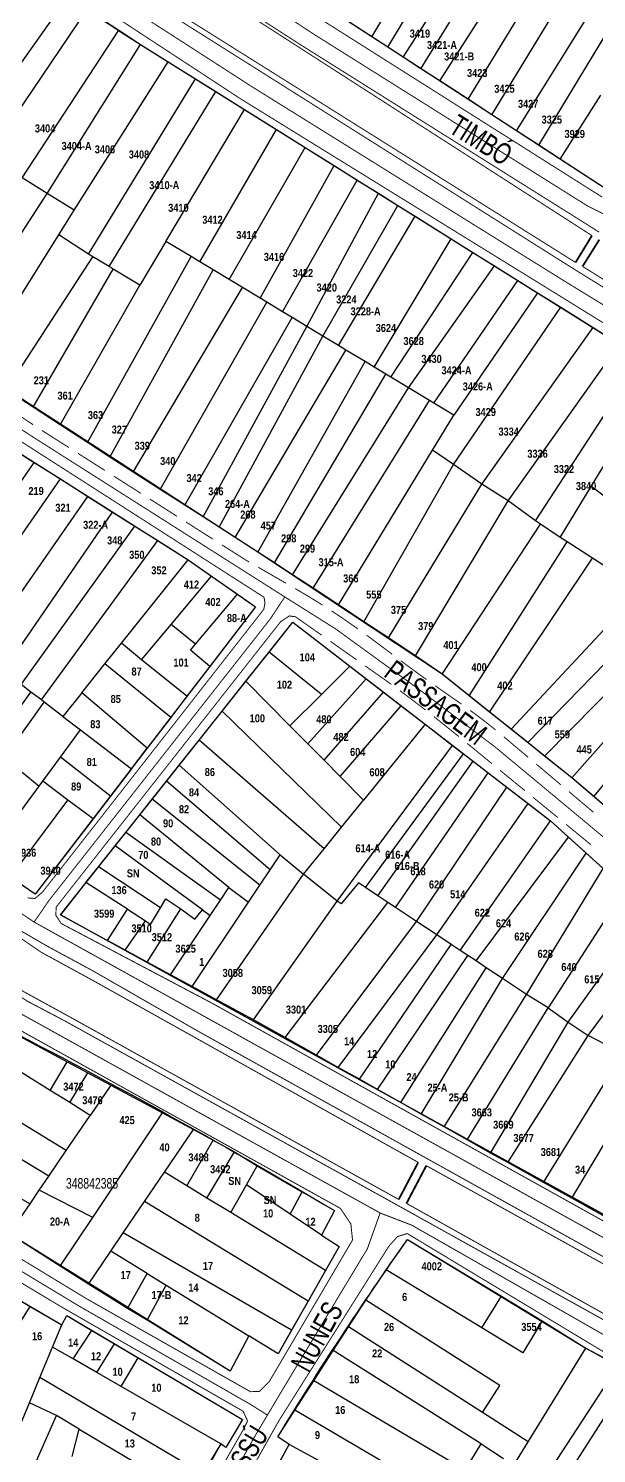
# Model space of a CAD drawing. Extents: x 203136 to 205923, y 4839890 to 4842982.
# Drawn here: x 205093.5 to 205200.1, y 4840160.3 to 4840427.4 of the extents above; entities that cross this region are included whole.
import ezdxf
from ezdxf.enums import TextEntityAlignment as Align

# ---------------------------------------------------------------- set-up
doc = ezdxf.new("R2010")
doc.units = 0
doc.header["$LTSCALE"] = 1.5
doc.header["$MEASUREMENT"] = 0
doc.linetypes.add('TRACO_11', pattern=[8, 3, -1, 3, -1])
doc.linetypes.add('TRACO_25', pattern=[8, 3, -1, 1, -1, 1, -1])
for name, color, linetype in [('CD_MALHA_LOTES', 40, 'CONTINUOUS'), ('CD_TXT_QUADRA', 7, 'CONTINUOUS'), ('HD-CANAIS', 7, 'CONTINUOUS'), ('RU-QUADRAS', 210, 'CONTINUOUS'), ('SV-EIXO-RUA-N-PAV', 6, 'CONTINUOUS'), ('SV-EIXO-RUA-PAV', 20, 'CONTINUOUS'), ('SV-PONTE-BUEIRO', 249, 'CONTINUOUS'), ('SV-RUA-NAO-PAV-S-GUIA-C-GUIA', 7, 'CONTINUOUS'), ('SV-RUA-PAVIM-S-GUIA-C-GUIA', 7, 'CONTINUOUS'), ('SV-TXT-RUA-N-PAV-S-GUIA-C-GUIA', 7, 'CONTINUOUS'), ('SV-TXT-RUA-PAV-S-GUIA-C-GUIA', 7, 'CONTINUOUS'), ('Th_NmrPort', 1, 'CONTINUOUS')]:
    doc.layers.add(name, color=color, linetype=linetype)
doc.styles.add('ARIAL', font='ARIAL.TTF')
doc.styles.get("Standard").update_dxf_attribs({"font": 'swisscbo.ttf'})

msp = doc.modelspace()

# ---------------------------------------------------------------- linework, layer by layer
at = {"layer": 'CD_MALHA_LOTES', "linetype": 'Continuous', "flags": 128}
for points in [[(205157.91, 4840425.85), (205173.58, 4840451.89)], [(205160.92, 4840423.9), (205176.57, 4840449.91)], [(205170.68, 4840417.55), (205189.25, 4840446.56)], [(205175.97, 4840414.12), (205193.81, 4840443.33)], [(205180.45, 4840411.21), (205198.13, 4840440.27)], [(205163.81, 4840422.02), (205174.53, 4840438.74)], [(205167.13, 4840419.86), (205177.59, 4840436.87)], [(205081.63, 4840406.14), (205100.89, 4840433.35)], [(205185.09, 4840408.19), (205199.98, 4840432.23)], [(205085.92, 4840403.44), (205104.5, 4840430.98)], [(205104.5, 4840430.98), (205110.46, 4840427.06)], [(205157.91, 4840425.85), (205152.07, 4840429.65)], [(205189.25, 4840405.49), (205203.79, 4840429.56)], [(205092.35, 4840399.4), (205110.46, 4840427.06)], [(205110.46, 4840427.06), (205114.53, 4840424.4)], [(205160.92, 4840423.9), (205157.91, 4840425.85)], [(205097.05, 4840396.44), (205114.53, 4840424.4)], [(205114.53, 4840424.4), (205119.74, 4840421.15)], [(205163.81, 4840422.02), (205160.92, 4840423.9)], [(205102.08, 4840393.33), (205119.74, 4840421.15)], [(205119.74, 4840421.15), (205124.85, 4840417.95)], [(205167.13, 4840419.86), (205163.81, 4840422.02)], [(205104.76, 4840385.11), (205124.85, 4840417.95)], [(205124.85, 4840417.95), (205128.67, 4840415.56)], [(205170.68, 4840417.55), (205167.13, 4840419.86)], [(205108.67, 4840382.75), (205128.67, 4840415.56)], [(205128.67, 4840415.56), (205134.04, 4840412.2)], [(205175.97, 4840414.12), (205170.68, 4840417.55)], [(205180.45, 4840411.21), (205175.97, 4840414.12)], [(205193.28, 4840402.87), (205200.85, 4840414.9)], [(205119.31, 4840387.48), (205134.04, 4840412.2)], [(205134.04, 4840412.2), (205140.06, 4840408.44)], [(205185.09, 4840408.19), (205180.45, 4840411.21)], [(205125.63, 4840383.67), (205140.06, 4840408.44)], [(205140.06, 4840408.44), (205145.42, 4840405.09)], [(205189.25, 4840405.49), (205185.09, 4840408.19)], [(205131.16, 4840380.33), (205145.42, 4840405.09)], [(205145.42, 4840405.09), (205150.86, 4840401.69)], [(205193.28, 4840402.87), (205189.25, 4840405.49)], [(205201.88, 4840397.28), (205193.28, 4840402.87)], [(205097.05, 4840396.44), (205092.35, 4840399.4)], [(205136.97, 4840376.82), (205150.86, 4840401.69)], [(205150.86, 4840401.69), (205155.19, 4840398.98)], [(205077.94, 4840367.06), (205097.05, 4840396.44)], [(205102.08, 4840393.33), (205097.05, 4840396.44)], [(205141.16, 4840374.29), (205155.19, 4840398.98)], [(205145.72, 4840371.54), (205159.15, 4840396.51)], [(205155.19, 4840398.98), (205159.15, 4840396.51)], [(205159.15, 4840396.51), (205162.79, 4840394.23)], [(205148.76, 4840369.71), (205162.79, 4840394.23)], [(205162.79, 4840394.23), (205166.06, 4840392.19)], [(205099.2, 4840388.73), (205102.08, 4840393.33)], [(205151.66, 4840367.96), (205166.06, 4840392.19)], [(205166.06, 4840392.19), (205172.8, 4840387.97)], [(205083.42, 4840363.5), (205099.2, 4840388.73)], [(205104.76, 4840385.11), (205099.2, 4840388.73)], [(205119.31, 4840387.48), (205114.41, 4840379.26)], [(205124.03, 4840384.63), (205119.31, 4840387.48)], [(205158.36, 4840363.92), (205172.8, 4840387.97)], [(205172.8, 4840387.97), (205176.88, 4840385.42)], [(205089.38, 4840359.63), (205105.62, 4840384.59)], [(205104.58, 4840349.76), (205124.03, 4840384.63)], [(205105.62, 4840384.59), (205104.76, 4840385.11)], [(205108.67, 4840382.75), (205105.62, 4840384.59)], [(205125.63, 4840383.67), (205124.03, 4840384.63)], [(205128.14, 4840382.15), (205125.63, 4840383.67)], [(205161.48, 4840362.03), (205176.88, 4840385.42)], [(205176.88, 4840385.42), (205180.91, 4840382.91)], [(205094.38, 4840356.38), (205109.43, 4840382.28)], [(205109.43, 4840382.28), (205108.67, 4840382.75)], [(205108.78, 4840347.02), (205128.14, 4840382.15)], [(205114.41, 4840379.26), (205109.43, 4840382.28)], [(205131.16, 4840380.33), (205128.14, 4840382.15)], [(205133.66, 4840378.82), (205131.16, 4840380.33)], [(205164.81, 4840360.03), (205180.91, 4840382.91)], [(205180.91, 4840382.91), (205185.29, 4840380.17)], [(205099.47, 4840353.08), (205114.41, 4840379.26)], [(205113.17, 4840344.2), (205133.66, 4840378.82)], [(205136.97, 4840376.82), (205133.66, 4840378.82)], [(205169.54, 4840357.17), (205185.29, 4840380.17)], [(205188.98, 4840377.86), (205173.3, 4840354.9)], [(205185.29, 4840380.17), (205188.98, 4840377.86)], [(205188.98, 4840377.86), (205193.35, 4840375.12)], [(205118.2, 4840340.99), (205138.22, 4840376.07)], [(205138.22, 4840376.07), (205136.97, 4840376.82)], [(205141.16, 4840374.29), (205138.22, 4840376.07)], [(205173.24, 4840345.63), (205193.35, 4840375.12)], [(205193.35, 4840375.12), (205199.45, 4840371.31)], [(205122.85, 4840338.02), (205142.98, 4840373.2)], [(205142.98, 4840373.2), (205141.16, 4840374.29)], [(205145.72, 4840371.54), (205142.98, 4840373.2)], [(205126.26, 4840335.84), (205145.72, 4840371.54)], [(205129.28, 4840333.91), (205148.76, 4840369.71)], [(205148.76, 4840369.71), (205145.72, 4840371.54)], [(205151.66, 4840367.96), (205148.76, 4840369.71)], [(205178.57, 4840341.99), (205199.45, 4840371.31)], [(205199.45, 4840371.31), (205204.36, 4840368.24)], [(205132.27, 4840331.99), (205153.05, 4840367.12)], [(205153.05, 4840367.12), (205151.66, 4840367.96)], [(205156.65, 4840364.95), (205153.05, 4840367.12)], [(205183.51, 4840338.84), (205204.36, 4840368.24)], [(205136.56, 4840329.25), (205156.65, 4840364.95)], [(205158.36, 4840363.92), (205156.65, 4840364.95)], [(205188.64, 4840335.12), (205208.51, 4840365.6)], [(205139.66, 4840327.22), (205160.58, 4840362.58)], [(205160.58, 4840362.58), (205158.36, 4840363.92)], [(205161.48, 4840362.03), (205160.58, 4840362.58)], [(205164.81, 4840360.03), (205161.48, 4840362.03)], [(205199.08, 4840341.51), (205212.3, 4840363.19)], [(205094.38, 4840356.38), (205089.38, 4840359.63)], [(205143.05, 4840324.99), (205164.81, 4840360.03)], [(205168.77, 4840357.63), (205164.81, 4840360.03)], [(205099.47, 4840353.08), (205094.38, 4840356.38)], [(205146.91, 4840322.45), (205168.77, 4840357.63)], [(205169.54, 4840357.17), (205168.77, 4840357.63)], [(205173.3, 4840354.9), (205169.54, 4840357.17)], [(205169.3, 4840348.32), (205173.3, 4840354.9)], [(205104.58, 4840349.76), (205099.47, 4840353.08)], [(205090.3, 4840348.76), (205094.59, 4840346.05)], [(205108.78, 4840347.02), (205104.58, 4840349.76)], [(205151.66, 4840319.33), (205169.3, 4840348.32)], [(205173.24, 4840345.63), (205169.3, 4840348.32)], [(205074.95, 4840317.53), (205094.59, 4840346.05)], [(205094.59, 4840346.05), (205099.51, 4840342.94)], [(205113.17, 4840344.2), (205108.78, 4840347.02)], [(205156.42, 4840316.19), (205173.24, 4840345.63)], [(205178.57, 4840341.99), (205173.24, 4840345.63)], [(205079.46, 4840314.09), (205099.51, 4840342.94)], [(205099.51, 4840342.94), (205104.67, 4840339.67)], [(205118.2, 4840340.99), (205113.17, 4840344.2)], [(205122.85, 4840338.02), (205118.2, 4840340.99)], [(205161.03, 4840313.16), (205178.57, 4840341.99)], [(205183.51, 4840338.84), (205178.57, 4840341.99)], [(205193.28, 4840332), (205199.08, 4840341.51)], [(205202.18, 4840339.25), (205199.08, 4840341.51)], [(205084.27, 4840310.41), (205104.67, 4840339.67)], [(205104.67, 4840339.67), (205109.29, 4840336.75)], [(205126.26, 4840335.84), (205122.85, 4840338.02)], [(205166.12, 4840309.81), (205183.51, 4840338.84)], [(205188.64, 4840335.12), (205183.51, 4840338.84)], [(205088.86, 4840306.91), (205109.29, 4840336.75)], [(205109.29, 4840336.75), (205113.47, 4840334.11)], [(205129.28, 4840333.91), (205126.26, 4840335.84)], [(205189.59, 4840334.47), (205188.64, 4840335.12)], [(205092.13, 4840304.42), (205113.47, 4840334.11)], [(205113.47, 4840334.11), (205117.77, 4840331.39)], [(205132.27, 4840331.99), (205129.28, 4840333.91)], [(205171.14, 4840306.33), (205189.59, 4840334.47)], [(205193.28, 4840332), (205189.59, 4840334.47)], [(205095.93, 4840301.51), (205117.77, 4840331.39)], [(205117.77, 4840331.39), (205123.46, 4840327.79)], [(205136.56, 4840329.25), (205132.27, 4840331.99)], [(205176.17, 4840302.31), (205194.59, 4840331.16)], [(205194.59, 4840331.16), (205193.28, 4840332)], [(205199.31, 4840328.1), (205194.59, 4840331.16)], [(205110.98, 4840312.19), (205123.46, 4840327.79)], [(205123.46, 4840327.79), (205127.86, 4840324.71)], [(205139.66, 4840327.22), (205136.56, 4840329.25)], [(205143.05, 4840324.99), (205139.66, 4840327.22)], [(205180.01, 4840299.23), (205199.31, 4840328.1)], [(205208.73, 4840321.99), (205199.31, 4840328.1)], [(205120.29, 4840315.68), (205127.86, 4840324.71)], [(205127.86, 4840324.71), (205132.7, 4840321.32)], [(205146.91, 4840322.45), (205143.05, 4840324.99)], [(205151.66, 4840319.33), (205146.91, 4840322.45)], [(205124.83, 4840312), (205132.7, 4840321.32)], [(205136.09, 4840318.95), (205127.52, 4840307.77)], [(205132.7, 4840321.32), (205136.09, 4840318.95)], [(205156.42, 4840316.19), (205151.66, 4840319.33)], [(205184.04, 4840296.01), (205203.23, 4840316.58)], [(205114.73, 4840309.06), (205120.29, 4840315.68)], [(205124.83, 4840312), (205120.29, 4840315.68)], [(205138.66, 4840310.49), (205143.11, 4840316.1)], [(205143.11, 4840316.1), (205153.8, 4840307.86)], [(205161.03, 4840313.16), (205156.42, 4840316.19)], [(205107.87, 4840308.3), (205110.98, 4840312.19)], [(205114.73, 4840309.06), (205110.98, 4840312.19)], [(205123.88, 4840310.85), (205124.83, 4840312)], [(205166.12, 4840309.81), (205161.03, 4840313.16)], [(205187.16, 4840293.51), (205206.64, 4840313.47)], [(205103.51, 4840302.85), (205107.87, 4840308.3)], [(205120.21, 4840298.24), (205107.87, 4840308.3)], [(205123.25, 4840302.2), (205114.73, 4840309.06)], [(205127.52, 4840307.77), (205123.88, 4840310.85)], [(205134.31, 4840305.03), (205138.66, 4840310.49)], [(205148.47, 4840302.55), (205138.66, 4840310.49)], [(205171.14, 4840306.33), (205166.12, 4840309.81)], [(205190.31, 4840290.99), (205209.75, 4840310.64)], [(205127.52, 4840307.77), (205123.25, 4840302.2)], [(205148.47, 4840302.55), (205153.8, 4840307.86)], [(205153.8, 4840307.86), (205156.88, 4840305.48)], [(205176.17, 4840302.31), (205171.14, 4840306.33)], [(205195.44, 4840286.89), (205213.63, 4840307.41)], [(205076.01, 4840277.93), (205093.98, 4840303)], [(205093.98, 4840303), (205092.13, 4840304.42)], [(205095.93, 4840301.51), (205093.98, 4840303)], [(205129.85, 4840299.42), (205134.31, 4840305.03)], [(205142.57, 4840296.68), (205134.31, 4840305.03)], [(205145.91, 4840293.31), (205156.88, 4840305.48)], [(205148.96, 4840290.22), (205160.13, 4840302.97)], [(205156.88, 4840305.48), (205160.13, 4840302.97)], [(205160.13, 4840302.97), (205163.43, 4840300.43)], [(205199.55, 4840283.41), (205217.15, 4840304.5)], [(205078.62, 4840276.15), (205096.48, 4840301.09)], [(205096.48, 4840301.09), (205095.93, 4840301.51)], [(205099.97, 4840298.43), (205096.48, 4840301.09)], [(205103.51, 4840302.85), (205099.97, 4840298.43)], [(205115.79, 4840292.48), (205103.51, 4840302.85)], [(205123.25, 4840302.2), (205120.21, 4840298.24)], [(205142.57, 4840296.68), (205148.47, 4840302.55)], [(205152.01, 4840287.14), (205163.43, 4840300.43)], [(205163.43, 4840300.43), (205167.93, 4840296.96)], [(205180.01, 4840299.23), (205176.17, 4840302.31)], [(205099.97, 4840298.43), (205103.29, 4840295.89)], [(205120.21, 4840298.24), (205115.79, 4840292.48)], [(205125.52, 4840293.97), (205129.85, 4840299.42)], [(205152.24, 4840277.65), (205129.85, 4840299.42)], [(205184.04, 4840296.01), (205180.01, 4840299.23)], [(205099.55, 4840290.82), (205103.29, 4840295.89)], [(205103.29, 4840295.89), (205112.83, 4840288.61)], [(205145.91, 4840293.31), (205142.57, 4840296.68)], [(205167.93, 4840296.96), (205156.37, 4840282.73)], [(205167.93, 4840296.96), (205173.08, 4840292.99)], [(205187.16, 4840293.51), (205184.04, 4840296.01)], [(205112.83, 4840288.61), (205115.79, 4840292.48)], [(205121.79, 4840289.28), (205125.52, 4840293.97)], [(205148.98, 4840273.63), (205125.52, 4840293.97)], [(205148.96, 4840290.22), (205145.91, 4840293.31)], [(205151.44, 4840263.79), (205173.08, 4840292.99)], [(205173.08, 4840292.99), (205175.12, 4840291.41)], [(205190.31, 4840290.99), (205187.16, 4840293.51)], [(205096.21, 4840286.27), (205099.55, 4840290.82)], [(205108.9, 4840283.49), (205099.55, 4840290.82)], [(205152.01, 4840287.14), (205148.96, 4840290.22)], [(205156.75, 4840266.33), (205175.12, 4840291.41)], [(205159.05, 4840264.8), (205176.91, 4840290.03)], [(205175.12, 4840291.41), (205176.91, 4840290.03)], [(205176.91, 4840290.03), (205179.72, 4840287.86)], [(205195.44, 4840286.89), (205190.31, 4840290.99)], [(205092.31, 4840287.96), (205095.55, 4840285.37)], [(205112.83, 4840288.61), (205108.9, 4840283.49)], [(205119.43, 4840286.31), (205121.79, 4840289.28)], [(205140.72, 4840272.5), (205121.79, 4840289.28)], [(205156.37, 4840282.73), (205152.01, 4840287.14)], [(205162.35, 4840262.61), (205179.72, 4840287.86)], [(205179.72, 4840287.86), (205183.23, 4840285.16)], [(205199.55, 4840283.41), (205195.44, 4840286.89)], [(205085.36, 4840271.54), (205095.55, 4840285.37)], [(205095.55, 4840285.37), (205096.21, 4840286.27)], [(205100.88, 4840282.76), (205096.21, 4840286.27)], [(205116.75, 4840282.94), (205119.43, 4840286.31)], [(205138.83, 4840269.67), (205119.43, 4840286.31)], [(205166.28, 4840260.01), (205183.23, 4840285.16)], [(205183.23, 4840285.16), (205187.22, 4840282.08)], [(205090.14, 4840268.27), (205100.88, 4840282.76)], [(205105.65, 4840279.26), (205100.88, 4840282.76)], [(205108.9, 4840283.49), (205105.65, 4840279.26)], [(205114.38, 4840279.95), (205116.75, 4840282.94)], [(205136.9, 4840266.77), (205116.75, 4840282.94)], [(205152.24, 4840277.65), (205156.37, 4840282.73)], [(205170.12, 4840257.46), (205187.22, 4840282.08)], [(205187.22, 4840282.08), (205191.43, 4840278.83)], [(205202.39, 4840280.98), (205199.55, 4840283.41)], [(205105.65, 4840279.26), (205094.79, 4840265.1)], [(205111.79, 4840276.7), (205114.38, 4840279.95)], [(205131.07, 4840266.33), (205114.38, 4840279.95)], [(205174.52, 4840254.55), (205191.43, 4840278.83)], [(205191.43, 4840278.83), (205194.81, 4840275.78)], [(205109.76, 4840274.15), (205111.79, 4840276.7)], [(205129.52, 4840264), (205111.79, 4840276.7)], [(205148.98, 4840273.63), (205152.24, 4840277.65)], [(205106.66, 4840270.24), (205109.76, 4840274.15)], [(205126.15, 4840262.15), (205109.76, 4840274.15)], [(205145.13, 4840268.88), (205148.98, 4840273.63)], [(205177.49, 4840252.58), (205194.81, 4840275.78)], [(205194.81, 4840275.78), (205198.1, 4840272.81)], [(205138.83, 4840269.67), (205140.72, 4840272.5)], [(205140.72, 4840272.5), (205145.13, 4840268.88)], [(205182.45, 4840249.29), (205198.1, 4840272.81)], [(205198.1, 4840272.81), (205201.33, 4840269.89)], [(205094.79, 4840265.1), (205090.14, 4840268.27)], [(205104.3, 4840267.27), (205106.66, 4840270.24)], [(205118.31, 4840262.52), (205106.66, 4840270.24)], [(205128.81, 4840245.27), (205145.13, 4840268.88)], [(205136.9, 4840266.77), (205138.83, 4840269.67)], [(205151.44, 4840263.79), (205145.13, 4840268.88)], [(205186.92, 4840246.33), (205201.33, 4840269.89)], [(205104.3, 4840267.27), (205099.5, 4840261.24)], [(205112.07, 4840262.28), (205104.3, 4840267.27)], [(205129.52, 4840264), (205131.07, 4840266.33)], [(205131.07, 4840266.33), (205134.8, 4840263.62)], [(205134.8, 4840263.62), (205136.9, 4840266.77)], [(205155.4, 4840267.22), (205152.18, 4840263.28)], [(205156.75, 4840266.33), (205155.4, 4840267.22)], [(205159.05, 4840264.8), (205156.75, 4840266.33)], [(205205.45, 4840266.17), (205191, 4840243.77)], [(205118.31, 4840262.52), (205119.31, 4840264.23)], [(205119.31, 4840264.23), (205122.09, 4840262.33)], [(205124.23, 4840247.77), (205134.8, 4840263.62)], [(205127.58, 4840261.1), (205129.52, 4840264)], [(205135.7, 4840241.52), (205151.44, 4840263.79)], [(205141.64, 4840238.25), (205160.94, 4840263.55)], [(205152.18, 4840263.28), (205151.44, 4840263.79)], [(205160.94, 4840263.55), (205159.05, 4840264.8)], [(205162.35, 4840262.61), (205160.94, 4840263.55)], [(205099.5, 4840261.24), (205108.32, 4840256.43)], [(205108.32, 4840256.43), (205112.07, 4840262.28)], [(205112.07, 4840262.28), (205115.49, 4840260.09)], [(205115.79, 4840252.36), (205122.09, 4840262.33)], [(205116.39, 4840259.41), (205118.31, 4840262.52)], [(205120.15, 4840249.99), (205127.58, 4840261.1)], [(205122.09, 4840262.33), (205124.72, 4840260.43)], [(205124.72, 4840260.43), (205126.15, 4840262.15)], [(205126.15, 4840262.15), (205127.58, 4840261.1)], [(205166.28, 4840260.01), (205162.35, 4840262.61)], [(205194.75, 4840241.14), (205209.86, 4840262.19)], [(205111.65, 4840254.62), (205115.49, 4840260.09)], [(205115.49, 4840260.09), (205116.39, 4840259.41)], [(205147.57, 4840234.91), (205166.28, 4840260.01)], [(205151.6, 4840232.64), (205170.12, 4840257.46)], [(205170.12, 4840257.46), (205166.28, 4840260.01)], [(205172.79, 4840255.69), (205170.12, 4840257.46)], [(205198.53, 4840238.63), (205213.57, 4840258.83)], [(205111.65, 4840254.62), (205108.32, 4840256.43)], [(205155.6, 4840230.4), (205172.79, 4840255.69)], [(205174.52, 4840254.55), (205172.79, 4840255.69)], [(205115.79, 4840252.36), (205111.65, 4840254.62)], [(205120.15, 4840249.99), (205115.79, 4840252.36)], [(205158.96, 4840228.51), (205175.96, 4840253.59)], [(205175.96, 4840253.59), (205174.52, 4840254.55)], [(205177.49, 4840252.58), (205175.96, 4840253.59)], [(205179.37, 4840251.33), (205177.49, 4840252.58)], [(205124.23, 4840247.77), (205120.15, 4840249.99)], [(205163.35, 4840226.04), (205179.37, 4840251.33)], [(205182.45, 4840249.29), (205179.37, 4840251.33)], [(205128.81, 4840245.27), (205124.23, 4840247.77)], [(205167.18, 4840223.89), (205182.45, 4840249.29)], [(205186.92, 4840246.33), (205182.45, 4840249.29)], [(205135.7, 4840241.52), (205128.81, 4840245.27)], [(205171.46, 4840221.48), (205186.92, 4840246.33)], [(205191, 4840243.77), (205186.92, 4840246.33)], [(205085.25, 4840242), (205100.78, 4840233.67)], [(205141.64, 4840238.25), (205135.7, 4840241.52)], [(205175.82, 4840219.03), (205191, 4840243.77)], [(205191, 4840243.77), (205194.75, 4840241.14)], [(205180.18, 4840216.58), (205194.75, 4840241.14)], [(205194.75, 4840241.14), (205198.53, 4840238.63)], [(205097.58, 4840228.33), (205082.16, 4840237.94)], [(205147.57, 4840234.91), (205141.64, 4840238.25)], [(205183.41, 4840214.79), (205198.53, 4840238.63)], [(205201.89, 4840236.89), (205198.53, 4840238.63)], [(205097.58, 4840228.33), (205100.78, 4840233.67)], [(205100.78, 4840233.67), (205104.68, 4840231.59)], [(205151.6, 4840232.64), (205147.57, 4840234.91)], [(205190.1, 4840211.07), (205205.05, 4840235.3)], [(205100.6, 4840217.04), (205077.17, 4840231.39)], [(205101.27, 4840226.03), (205104.68, 4840231.59)], [(205104.68, 4840231.59), (205108.95, 4840229.3)], [(205155.6, 4840230.4), (205151.6, 4840232.64)], [(205195.46, 4840208.09), (205209.54, 4840231.71)], [(205101.27, 4840226.03), (205097.58, 4840228.33)], [(205108.95, 4840229.3), (205105.1, 4840223.64)], [(205108.95, 4840229.3), (205118.65, 4840224.1)], [(205158.96, 4840228.51), (205155.6, 4840230.4)], [(205163.35, 4840226.04), (205158.96, 4840228.51)], [(205097.34, 4840212.25), (205073.52, 4840226.61)], [(205105.1, 4840223.64), (205101.27, 4840226.03)], [(205167.18, 4840223.89), (205163.35, 4840226.04)], [(205100.6, 4840217.04), (205105.1, 4840223.64)], [(205105.57, 4840204.51), (205118.65, 4840224.1)], [(205118.65, 4840224.1), (205124.48, 4840220.98)], [(205171.46, 4840221.48), (205167.18, 4840223.89)], [(205119.04, 4840212.99), (205124.48, 4840220.98)], [(205124.48, 4840220.98), (205128.16, 4840219.01)], [(205175.82, 4840219.03), (205171.46, 4840221.48)], [(205123.25, 4840210.42), (205128.16, 4840219.01)], [(205128.16, 4840219.01), (205132.17, 4840216.79)], [(205180.18, 4840216.58), (205175.82, 4840219.03)], [(205097.34, 4840212.25), (205100.6, 4840217.04)], [(205126.98, 4840208.14), (205132.17, 4840216.79)], [(205132.17, 4840216.79), (205136.44, 4840214.15)], [(205183.41, 4840214.79), (205180.18, 4840216.58)], [(205190.1, 4840211.07), (205183.41, 4840214.79)], [(205095.54, 4840209.6), (205097.34, 4840212.25)], [(205115.3, 4840207.49), (205119.04, 4840212.99)], [(205123.25, 4840210.42), (205119.04, 4840212.99)], [(205134.44, 4840210.6), (205136.44, 4840214.15)], [(205136.44, 4840214.15), (205144.88, 4840209.28)], [(205089.2, 4840209.66), (205093.82, 4840207.07)], [(205093.82, 4840207.07), (205095.54, 4840209.6)], [(205105.57, 4840204.51), (205095.54, 4840209.6)], [(205126.98, 4840208.14), (205123.25, 4840210.42)], [(205131.47, 4840205.41), (205134.44, 4840210.6)], [(205142.62, 4840205.14), (205134.44, 4840210.6)], [(205195.46, 4840208.09), (205190.1, 4840211.07)], [(205089.96, 4840201.41), (205093.82, 4840207.07)], [(205111.3, 4840201.6), (205115.3, 4840207.49)], [(205145.95, 4840188.79), (205115.3, 4840207.49)], [(205131.47, 4840205.41), (205126.98, 4840208.14)], [(205142.62, 4840205.14), (205144.88, 4840209.28)], [(205144.88, 4840209.28), (205150.9, 4840205.82)], [(205201.83, 4840204.55), (205195.46, 4840208.09)], [(205099.46, 4840195.36), (205105.57, 4840204.51)], [(205149.23, 4840194.57), (205131.47, 4840205.41)], [(205148.51, 4840201.21), (205142.62, 4840205.14)], [(205150.9, 4840205.82), (205148.51, 4840201.21)], [(205099.46, 4840195.36), (205089.96, 4840201.41)], [(205108.96, 4840198.16), (205111.3, 4840201.6)], [(205142.86, 4840183.36), (205111.3, 4840201.6)], [(205148.51, 4840201.21), (205151.77, 4840199.04)], [(205151.77, 4840199.04), (205149.23, 4840194.57)], [(205160.61, 4840194.66), (205164.61, 4840200.39), (205182.24, 4840189.74)], [(205104.79, 4840192.02), (205108.96, 4840198.16)], [(205115.79, 4840193.98), (205108.96, 4840198.16)], [(205104.79, 4840192.02), (205099.46, 4840195.36)], [(205112.1, 4840187.43), (205115.79, 4840193.98)], [(205115.79, 4840193.98), (205119.33, 4840191.81)], [(205149.23, 4840194.57), (205145.95, 4840188.79)], [(205156.77, 4840189.02), (205160.61, 4840194.66)], [(205178.53, 4840183.8), (205160.61, 4840194.66)], [(205112.1, 4840187.43), (205104.79, 4840192.02)], [(205115.77, 4840185.27), (205119.33, 4840191.81)], [(205119.33, 4840191.81), (205134.88, 4840182.29)], [(205090.72, 4840189.67), (205093.85, 4840187.84)], [(205145.95, 4840188.79), (205142.86, 4840183.36)], [(205153.54, 4840184), (205156.77, 4840189.02)], [(205181.94, 4840173), (205156.77, 4840189.02)], [(205178.53, 4840183.8), (205182.24, 4840189.74)], [(205182.24, 4840189.74), (205189.86, 4840185.14)], [(205079.19, 4840164.35), (205093.85, 4840187.84)], [(205093.85, 4840187.84), (205099.77, 4840184.39)], [(205099.77, 4840184.39), (205100.73, 4840186.12)], [(205100.73, 4840186.12), (205105.43, 4840183.34)], [(205115.77, 4840185.27), (205112.1, 4840187.43)], [(205098.04, 4840180.2), (205099.77, 4840184.39)], [(205101.91, 4840177.98), (205105.43, 4840183.34)], [(205105.43, 4840183.34), (205109.66, 4840180.84)], [(205131.34, 4840175.7), (205115.77, 4840185.27)], [(205142.86, 4840183.36), (205140.35, 4840178.94)], [(205150.7, 4840179.58), (205153.54, 4840184)], [(205178.66, 4840167.94), (205153.54, 4840184)], [(205186.24, 4840179.15), (205178.53, 4840183.8)], [(205189.86, 4840185.14), (205186.24, 4840179.15)], [(205189.86, 4840185.14), (205198.06, 4840180.03)], [(205095.67, 4840174.5), (205098.04, 4840180.2)], [(205101.91, 4840177.98), (205098.04, 4840180.2)], [(205106.37, 4840175.41), (205109.66, 4840180.84)], [(205109.66, 4840180.84), (205114.11, 4840178.21)], [(205134.88, 4840182.29), (205131.34, 4840175.7)], [(205140.35, 4840178.94), (205134.88, 4840182.29)], [(205187.25, 4840162.45), (205198.06, 4840180.03)], [(205198.06, 4840180.03), (205204.19, 4840176.74)], [(205106.37, 4840175.41), (205101.91, 4840177.98)], [(205110.9, 4840172.81), (205114.11, 4840178.21)], [(205114.11, 4840178.21), (205133.66, 4840166.64)], [(205147.04, 4840173.88), (205150.7, 4840179.58)], [(205178.46, 4840162.08), (205150.7, 4840179.58)], [(205110.9, 4840172.81), (205106.37, 4840175.41)], [(205189.76, 4840154.63), (205204.19, 4840176.74)], [(205192.01, 4840152.07), (205206.87, 4840175.3)], [(205093.71, 4840169.77), (205095.67, 4840174.5)], [(205126.4, 4840156.32), (205095.67, 4840174.5)], [(205129.62, 4840162.04), (205110.9, 4840172.81)], [(205143.48, 4840168.36), (205147.04, 4840173.88)], [(205175.46, 4840157.14), (205147.04, 4840173.88)], [(205178.66, 4840167.94), (205181.94, 4840173)], [(205089.89, 4840160.54), (205093.71, 4840169.77)], [(205098.75, 4840167.37), (205093.71, 4840169.77)], [(205095.03, 4840158.86), (205098.75, 4840167.37)], [(205103.04, 4840164.82), (205098.75, 4840167.37)], [(205133.66, 4840166.64), (205130.53, 4840161.39)], [(205140.29, 4840163.4), (205143.48, 4840168.36)], [(205167.44, 4840154.3), (205143.48, 4840168.36)], [(205187.25, 4840162.45), (205178.66, 4840167.94)], [(205101.71, 4840159.71), (205103.04, 4840164.82)], [(205103.04, 4840164.82), (205123.95, 4840152.37)], [(205129.62, 4840162.04), (205126.4, 4840156.32)], [(205130.53, 4840161.39), (205129.62, 4840162.04)], [(205139.65, 4840156.86), (205142.44, 4840161.92)], [(205142.44, 4840161.92), (205140.29, 4840163.4)], [(205164.74, 4840149.83), (205142.44, 4840161.92)], [(205175.46, 4840157.14), (205178.46, 4840162.08)], [(205178.46, 4840162.08), (205182.63, 4840159.33)], [(205184.55, 4840158.06), (205187.25, 4840162.45)]]:
    msp.add_lwpolyline(points, dxfattribs=at)
at = {"layer": 'HD-CANAIS', "linetype": 'Continuous', "const_width": 0.18}
for points in [[(205114.25, 4840443.15), (205199.21, 4840388.56)], [(205196.14, 4840383.53), (205110.73, 4840437.05)], [(205246.73, 4840352.17), (205197.45, 4840382.79)], [(205089.79, 4840258.4), (205095.92, 4840254.21), (205105.46, 4840249.01), (205166.62, 4840214.83)], [(205162.97, 4840207.88), (205101.32, 4840242.07), (205092.54, 4840246.88), (205085.22, 4840251.71)], [(205168.14, 4840214.21), (205219.76, 4840185.58)], [(205215.69, 4840178.5), (205164.42, 4840207.14)]]:
    msp.add_lwpolyline(points, dxfattribs=at)
at = {"layer": 'RU-QUADRAS', "color": 6, "linetype": 'Continuous'}
msp.add_lwpolyline([(205203.79, 4840429.56), (205217.07, 4840420.62), (205201.88, 4840397.28), (205035.36, 4840505.48)], dxfattribs=at)
for points in [[(205021.52, 4840487.07, 0.0126922525), (205114.53, 4840424.4), (205204.36, 4840368.24)], [(205438.2, 4840428.09, -0.0210712142), (205402.73, 4840405.12), (205391.97, 4840397), (205384.55, 4840388.32), (205332.94, 4840332.29), (205298.21, 4840297.71, 0.0175042485), (205243.94, 4840245.38), (205195.44, 4840286.89), (205171.14, 4840306.33), (205136.56, 4840329.25), (205012.24, 4840409.76), (205023.25, 4840426.52), (205027.15, 4840424.04), (205034.13, 4840434.64)], [(205130.67, 4840140.53), (205142.44, 4840161.92), (205140.29, 4840163.4, -0.0160281246), (205164.61, 4840200.39), (205198.06, 4840180.03), (205266.94, 4840142.2)]]:
    msp.add_lwpolyline(points, format="xyb", dxfattribs=at)
for points in [[(204994.66, 4840331.4), (205033.85, 4840384.47), (205123.46, 4840327.79), (205136.09, 4840318.95), (205094.79, 4840265.1), (205028.39, 4840310.52), (205006.57, 4840324.04), (205027.52, 4840353.58), (205026.43, 4840354.39), (205005.39, 4840324.77)], [(205099.5, 4840261.24), (205143.11, 4840316.1), (205191.43, 4840278.83), (205220.86, 4840252.24), (205222.52, 4840253.98), (205243.55, 4840236.81), (205228.18, 4840216.79), (205233.82, 4840211.91), (205232.72, 4840210.08), (205235.96, 4840207.56), (205244.89, 4840218.15), (205241.58, 4840221.11), (205250.28, 4840230.95), (205294.36, 4840194.31), (205278.49, 4840162.54)], [(205019.9, 4840151.01), (205023.16, 4840159.84), (205032.79, 4840173.6), (205034.26, 4840173.08), (205037.92, 4840180.85), (205040.22, 4840180.03), (205048.21, 4840194.65), (205049.77, 4840194), (205060.35, 4840209.15), (205088.3, 4840192.78), (205087.55, 4840191.51), (205099.77, 4840184.39), (205100.73, 4840186.12), (205133.66, 4840166.64), (205130.53, 4840161.39), (205129.62, 4840162.04), (205111.81, 4840132.84), (205069.79, 4840142.85), (205069.55, 4840141.73), (205050.68, 4840146.34), (205050.26, 4840145.04)]]:
    msp.add_lwpolyline(points, close=True, dxfattribs=at)
msp.add_lwpolyline([(205064.66, 4840214.99), (205085.25, 4840242, -0.0168794395), (205150.9, 4840205.82), (205148.51, 4840201.21), (205151.77, 4840199.04), (205140.35, 4840178.94), (205134.88, 4840182.29), (205131.34, 4840175.7), (205089.96, 4840201.41), (205088.79, 4840199.68)], format="xyb", close=True, dxfattribs=at)
at = {"layer": 'SV-EIXO-RUA-N-PAV', "const_width": 0.18}
for points in [[(205141.597296, 4840320.831434), (205138.926624, 4840316.771121), (205097.372333, 4840263.938767), (205094.576257, 4840259.87767)], [(205059.795934, 4840214.012847), (205065.182862, 4840210.666208), (205103.269435, 4840187.74031), (205135.116096, 4840169.48279), (205138.341264, 4840167.455175)], [(205159.480425, 4840205.341826), (205157.080145, 4840198.619987), (205141.034658, 4840171.996363), (205135.923873, 4840163.379342), (205126.05887, 4840145.788734), (205121.245223, 4840137.528279), (205116.966427, 4840130.515807), (205114.445006, 4840127.75782), (205112.093353, 4840122.077069), (205102.46606, 4840106.507003), (205099.494674, 4840101.217935), (205096.404432, 4840094.205463), (205093.076479, 4840085.291303)]]:
    msp.add_lwpolyline(points, dxfattribs=at)
at = {"layer": 'SV-EIXO-RUA-PAV', "const_width": 0.18}
for points in [[(204649.129609, 4840544.704353), (204846.021565, 4840420.619996), (204862.817626, 4840416.203038), (204893.329502, 4840395.338727), (204922.272195, 4840375.229948), (204931.454817, 4840370.812991), (204937.61531, 4840366.628505), (204949.82006, 4840358.259533), (204990.881922, 4840330.033904), (205094.576257, 4840259.87767), (205276.392102, 4840159.141766), (205283.537045, 4840154.854801), (205288.395605, 4840152.568419), (205291.825178, 4840149.567543), (205295.683447, 4840143.78014), (205299.827513, 4840137.063894), (205321.582766, 4840124.197656)], [(205016.574883, 4840512.173373), (205034.207191, 4840500.648287), (205077.098171, 4840472.519243), (205116.133338, 4840446.616312), (205147.18983, 4840426.223796), (205198.358207, 4840394.138324), (205202.474128, 4840392.080363), (205205.841699, 4840389.274054), (205251.865176, 4840360.462609), (205254.405723, 4840358.907139)], [(205008.51762, 4840499.757863), (205017.919493, 4840493.491836), (205021.046767, 4840491.928857), (205025.536398, 4840488.973332), (205053.80932, 4840469.350117), (205107.966812, 4840434.17034), (205135.529683, 4840416.419077), (205194.205678, 4840379.948299), (205244.936155, 4840348.88626)], [(204978.103166, 4840425.984913), (205029.779892, 4840392.873834), (205037.545115, 4840387.881904), (205062.7997, 4840371.348889), (205094.15003, 4840350.940966), (205141.597296, 4840320.831434), (205151.144525, 4840314.824313), (205167.256044, 4840303.143462), (205181.085097, 4840292.670975), (205194.578494, 4840281.460043), (205235.369528, 4840247.519318)], [(205299.827513, 4840137.063894), (205289.395897, 4840136.063602), (205284.394438, 4840136.778096), (205281.536461, 4840138.064186), (205229.730113, 4840166.360545), (205165.429742, 4840203.047353), (205159.480425, 4840205.341826), (205088.510998, 4840244.672077), (205082.603441, 4840248.834219), (204984.168889, 4840316.031988), (204929.885635, 4840353.493869), (204919.308185, 4840360.584248), (204913.845106, 4840364.768733), (204903.848834, 4840372.440291), (204883.391348, 4840386.156105), (204876.068498, 4840391.154241), (204856.599015, 4840403.882052), (204851.949587, 4840410.507488), (204846.021565, 4840420.619996)]]:
    msp.add_lwpolyline(points, dxfattribs=at)
at = {"layer": 'SV-PONTE-BUEIRO', "linetype": 'Continuous', "const_width": 0.35}
for points in [[(205196.14, 4840383.53), (205199.21, 4840388.56)], [(205200.59, 4840387.8), (205197.45, 4840382.79)], [(205166.62, 4840214.83), (205162.97, 4840207.88)], [(205164.42, 4840207.14), (205168.14, 4840214.21)]]:
    msp.add_lwpolyline(points, dxfattribs=at)
at = {"layer": 'SV-RUA-NAO-PAV-S-GUIA-C-GUIA', "linetype": 'TRACO_25', "const_width": 0.18}
for points in [[(205093.37, 4840264.41), (205094.74, 4840264.3), (205096.16, 4840265.51), (205137.66, 4840318.51), (205137.88, 4840319.69), (205137.71, 4840320.76)], [(205143.61, 4840317.11), (205142.46, 4840317.27), (205140.83, 4840316.21), (205098.7, 4840262.67), (205098.66, 4840261.13), (205099.66, 4840259.61)], [(205085.93, 4840242.94), (205084.55, 4840242.84), (205082.72, 4840241.32), (205064.09, 4840216.56), (205063.77, 4840214.93), (205064.68, 4840213.37), (205104.46, 4840189.24), (205135.15, 4840171.84), (205136.83, 4840171.87), (205138.72, 4840173.8), (205154.3, 4840200.27), (205153.99, 4840203.3), (205152, 4840206.22)], [(205164.56, 4840201.49), (205162.74, 4840200.92), (205161.13, 4840199.13), (205140.43, 4840166.3), (205127.85, 4840143.91), (205127.86, 4840140.87), (205129.65, 4840138.77), (205171.44, 4840114.9), (205178.73, 4840110.04), (205183.95, 4840106.99), (205188.15, 4840105.42), (205215.82, 4840098.27), (205247.88, 4840091.15)]]:
    msp.add_lwpolyline(points, dxfattribs=at)
at = {"layer": 'SV-RUA-NAO-PAV-S-GUIA-C-GUIA', "linetype": 'TRACO_25', "const_width": 0.18, "flags": 128}
msp.add_lwpolyline([(205123.83, 4840147.3), (205115.13, 4840132.35), (205113.59, 4840131.27), (205111.51, 4840131.46), (205063.86, 4840141.06), (205054.83, 4840142.85), (205042.17, 4840145.13), (205027.23, 4840147.41), (205019.25, 4840148.99), (205018.22, 4840150.08), (205018.1, 4840152.12), (205019.02, 4840155.36), (205038.03, 4840182.04), (205058.81, 4840209.75), (205060.69, 4840210.73), (205063.44, 4840209.44), (205099.78, 4840187.69), (205133.77, 4840168.18), (205134.62, 4840166.37), (205133.89, 4840164.87)], close=True, dxfattribs=at)
at = {"layer": 'SV-RUA-PAVIM-S-GUIA-C-GUIA', "linetype": 'Continuous', "const_width": 0.18}
for points in [[(205243.53, 4840346.13), (205189.59, 4840379.47), (205133.34, 4840414.18), (205051.74, 4840467.62), (205022.73, 4840488.18)], [(205089.18, 4840259.9), (205097.24, 4840255.25), (205105.52, 4840250.78), (205125.27, 4840239.45), (205214.69, 4840189.73), (205287.29, 4840149.3), (205289.46, 4840147.23), (205290.28, 4840144.4), (205289.76, 4840142.05), (205287.95, 4840139.98), (205285.49, 4840139.34), (205282.57, 4840140.3), (205239.5, 4840164.14), (205161.35, 4840207.56), (205100.4, 4840241.31), (205093.41, 4840244.99), (205086.91, 4840249.1), (205084.28, 4840250.96)], [(205277.66, 4840161.72), (205216.76, 4840195.27), (205127.99, 4840244.65), (205099.66, 4840259.61)], [(205164.56, 4840201.49), (205209.53, 4840174.42), (205271.83, 4840140.33), (205283.86, 4840133.81), (205292.84, 4840130.58), (205303.51, 4840126.76), (205320.15, 4840120.7)]]:
    msp.add_lwpolyline(points, dxfattribs=at)
at = {"layer": 'SV-RUA-PAVIM-S-GUIA-C-GUIA', "const_width": 0.18}
for points in [[(205114.02, 4840444), (205144.9, 4840424.12)], [(205195.7, 4840382.38), (205109.18, 4840436.9)], [(205201.13, 4840395.78), (205148.01, 4840429.34)], [(205144.9, 4840424.12), (205200.58, 4840389.21)], [(205245.46, 4840351.58), (205195.7, 4840382.38)], [(205094.370977, 4840353.131313), (205089.361989, 4840356.434348)], [(205101.110809, 4840348.821773), (205096.046799, 4840352.039815)], [(205107.862823, 4840344.531049), (205102.798813, 4840347.749092)], [(205114.614838, 4840340.240326), (205109.550827, 4840343.458369)], [(205121.366852, 4840335.949603), (205116.302841, 4840339.167646)], [(205128.118866, 4840331.65888), (205123.054855, 4840334.876922)], [(205134.27, 4840327.75), (205129.806869, 4840330.586199)], [(205134.886562, 4840327.394033), (205134.27, 4840327.75)], [(205141.81479, 4840323.394076), (205136.618619, 4840326.394044)], [(205144.74802, 4840321.692929), (205143.546604, 4840322.393668)], [(205145.271387, 4840321.381219), (205144.74802, 4840321.692929)], [(205146.037195, 4840320.925116), (205145.271387, 4840321.381219)], [(205146.130009, 4840320.868619), (205146.037195, 4840320.925116)], [(205147.319016, 4840320.14486), (205146.130009, 4840320.868619)], [(205147.83517, 4840319.823469), (205147.319016, 4840320.14486)], [(205148.592846, 4840319.35169), (205147.83517, 4840319.823469)], [(205148.68345, 4840319.293931), (205148.592846, 4840319.35169)], [(205143.61, 4840317.11), (205148.514926, 4840313.654324)], [(205151.113977, 4840317.724731), (205150.366256, 4840318.213162)], [(205151.202771, 4840317.665231), (205151.113977, 4840317.724731)], [(205152.384442, 4840316.873409), (205151.202771, 4840317.665231)], [(205152.858666, 4840316.543726), (205152.384442, 4840316.873409)], [(205154.846544, 4840315.16174), (205152.858666, 4840316.543726)], [(205155.315899, 4840314.82281), (205154.846544, 4840315.16174)], [(205157.277625, 4840313.406206), (205156.937335, 4840313.651936)], [(205150.149902, 4840312.502432), (205155.054828, 4840309.046755)], [(205157.744062, 4840313.06104), (205157.277625, 4840313.406206)], [(205159.688738, 4840311.621968), (205157.744062, 4840313.06104)], [(205160.153907, 4840311.274251), (205159.688738, 4840311.621968)], [(205160.890262, 4840310.723823), (205160.153907, 4840311.274251)], [(205160.954811, 4840310.675458), (205160.890262, 4840310.723823)], [(205161.75509, 4840310.075831), (205160.954811, 4840310.675458)], [(205164.495283, 4840308.02803), (205163.356152, 4840308.877248)], [(205156.689803, 4840307.894863), (205159.959754, 4840305.591079)], [(205159.959754, 4840305.591079), (205160.16, 4840305.45)], [(205160.16, 4840305.45), (205161.585871, 4840304.426729)], [(205164.96084, 4840307.683528), (205164.495283, 4840308.02803)], [(205165.701714, 4840307.135297), (205164.96084, 4840307.683528)], [(205165.764927, 4840307.089019), (205165.701714, 4840307.135297)], [(205166.912825, 4840306.248655), (205165.764927, 4840307.089019)], [(205167.381262, 4840305.911133), (205166.912825, 4840306.248655)], [(205168.192593, 4840305.326546), (205167.381262, 4840305.911133)], [(205163.203669, 4840303.250935), (205164.809797, 4840302.059149)], [(205170.864464, 4840303.44062), (205169.82411, 4840304.169781)], [(205171.462823, 4840303.023214), (205170.864464, 4840303.44062)], [(205172.096099, 4840302.581449), (205171.462823, 4840303.023214)], [(205164.809797, 4840302.059149), (205165.005979, 4840301.913578)], [(205165.005979, 4840301.913578), (205167.1964, 4840300.241458)], [(205167.1964, 4840300.241458), (205167.390632, 4840300.093185)], [(205167.390632, 4840300.093185), (205167.987208, 4840299.629406)], [(205172.28292, 4840302.450989), (205172.096099, 4840302.581449)], [(205173.327161, 4840301.721779), (205172.28292, 4840302.450989)], [(205173.921349, 4840301.304019), (205173.327161, 4840301.721779)], [(205174.555168, 4840300.858394), (205173.921349, 4840301.304019)], [(205174.738629, 4840300.727783), (205174.555168, 4840300.858394)], [(205169.562252, 4840298.396842), (205169.754951, 4840298.245452)], [(205169.754951, 4840298.245452), (205170.346479, 4840297.776371)], [(205170.346479, 4840297.776371), (205170.930708, 4840297.313079)], [(205176.992084, 4840299.107616), (205176.364266, 4840299.562778)], [(205177.171431, 4840298.972503), (205176.992084, 4840299.107616)], [(205179.386983, 4840297.303392), (205177.171431, 4840298.972503)], [(205170.930708, 4840297.313079), (205171.910451, 4840296.529785)], [(205171.910451, 4840296.529785), (205172.10285, 4840296.375965)], [(205172.10285, 4840296.375965), (205172.689909, 4840295.903333)], [(205172.689909, 4840295.903333), (205173.271866, 4840295.434809)], [(205173.271866, 4840295.434809), (205174.245543, 4840294.646354)], [(205179.5629, 4840297.161379), (205179.386983, 4840297.303392)], [(205181.119098, 4840295.905095), (205179.5629, 4840297.161379)], [(205175.797068, 4840293.384306), (205176.571713, 4840292.751909)], [(205176.571713, 4840292.751909), (205176.765057, 4840292.594068)], [(205176.765057, 4840292.594068), (205177.345817, 4840292.118851)], [(205177.345817, 4840292.118851), (205177.926466, 4840291.643725)], [(205187.250308, 4840290.766423), (205182.6594, 4840294.629525)], [(205177.926466, 4840291.643725), (205178.893215, 4840290.851745)], [(205178.893215, 4840290.851745), (205179.087197, 4840290.692831)], [(205179.087197, 4840290.692831), (205179.666777, 4840290.218024)], [(205179.666777, 4840290.218024), (205180.247741, 4840289.742083)], [(205180.247741, 4840289.742083), (205180.440387, 4840289.584361)], [(205193.37152, 4840285.61562), (205188.780611, 4840289.478722)], [(205181.988042, 4840288.317569), (205186.631092, 4840284.517295)], [(205199.492731, 4840280.464817), (205194.901823, 4840284.32792)], [(205188.178776, 4840283.250536), (205192.821825, 4840279.450261)], [(205194.369509, 4840278.183503), (205199.012558, 4840274.383228)]]:
    msp.add_lwpolyline(points, dxfattribs=at)
at = {"layer": 'SV-RUA-PAVIM-S-GUIA-C-GUIA', "linetype": 'TRACO_11', "const_width": 0.18}
for points in [[(205036.6, 4840385.74), (205091.75, 4840350.21), (205137.71, 4840320.76)], [(205085.93, 4840242.94), (205152, 4840206.22)]]:
    msp.add_lwpolyline(points, dxfattribs=at)

# ---------------------------------------------------------------- texts
at = {"layer": 'CD_TXT_QUADRA', "style": 'ARIAL', "width": 0.7}
msp.add_text('348842385', height=2, dxfattribs=at).set_placement((205100.54, 4840209.9))
at = {"layer": 'SV-TXT-RUA-N-PAV-S-GUIA-C-GUIA', "style": 'ARIAL', "width": 0.7}
for s, rotation, p in [('NUNES', 61, (205146.04, 4840175.22)), ('ACATAUASSÚ', 59, (205125.05, 4840141.11))]:
    msp.add_text(s, height=4, rotation=rotation, dxfattribs=at).set_placement(p)
at = {"layer": 'SV-TXT-RUA-PAV-S-GUIA-C-GUIA', "style": 'ARIAL', "width": 0.7}
for s, rotation, p in [('TIMBÓ', 328, (205172.09, 4840408.07)), ('PASSAGEM', 323, (205159.95, 4840306.06))]:
    msp.add_text(s, height=4, rotation=rotation, dxfattribs=at).set_placement(p)
at = {"layer": 'Th_NmrPort', "color": 1}
for s, p in [('3419', (205165.036432, 4840426.444482)), ('3421-A', (205168.266432, 4840424.294482)), ('3421-B', (205171.486432, 4840422.144482)), ('3423', (205175.786432, 4840419.054482)), ('3425', (205180.896432, 4840416.094482)), ('3427', (205185.336432, 4840413.274482)), ('3325', (205189.766432, 4840410.314482)), ('3404', (205094.71978, 4840408.661621)), ('3929', (205194.066432, 4840407.624482)), ('3404-A', (205099.728086, 4840405.374422)), ('3406', (205105.948086, 4840404.734422)), ('3408', (205112.338086, 4840403.774422)), ('3410-A', (205116.168086, 4840398.024422)), ('3410', (205119.734262, 4840393.783636)), ('3412', (205126.114262, 4840391.543636)), ('3414', (205132.504262, 4840388.673636)), ('3416', (205137.658435, 4840384.57919)), ('3422', (205143.088435, 4840381.54919)), ('3420', (205147.558435, 4840378.82919)), ('3224', (205151.228435, 4840376.59919)), ('3228-A', (205153.938435, 4840374.36919)), ('3624', (205158.648435, 4840371.24919)), ('3628', (205163.854262, 4840368.803636)), ('3430', (205167.214262, 4840365.453636)), ('231', (205094.488435, 4840361.43919)), ('3424-A', (205170.988086, 4840363.314422)), ('361', (205098.958435, 4840358.56919)), ('3426-A', (205174.978086, 4840360.284422)), ('363', (205104.65481, 4840354.925574)), ('3429', (205177.368086, 4840355.494422)), ('327', (205109.12481, 4840352.205574)), ('3334', (205181.678086, 4840351.824422)), ('339', (205113.42481, 4840349.175574)), ('3336', (205187.098086, 4840347.674422)), ('340', (205118.21481, 4840346.305574)), ('342', (205123.16481, 4840343.115574)), ('3322', (205192.048086, 4840344.804422)), ('219', (205093.510793, 4840340.686534)), ('346', (205127.23481, 4840340.635574)), ('3840', (205196.198086, 4840341.614422)), ('321', (205098.560793, 4840337.546534)), ('264-A', (205130.370733, 4840338.271017)), ('322-A', (205103.770793, 4840334.346534)), ('268', (205133.241591, 4840336.271875)), ('457', (205137.071591, 4840334.201875)), ('298', (205140.901591, 4840331.811875)), ('348', (205108.260793, 4840331.426534)), ('299', (205144.411591, 4840329.891875)), ('350', (205112.410793, 4840328.736534)), ('315-A', (205147.931591, 4840327.341875)), ('352', (205116.560793, 4840325.816534)), ('366', (205152.551591, 4840324.301875)), ('412', (205122.651943, 4840323.149138)), ('555', (205156.861591, 4840321.271875)), ('402', (205126.691943, 4840319.889138)), ('375', (205161.491591, 4840318.401875)), ('88-A', (205130.731943, 4840316.869138)), ('379', (205166.601591, 4840315.371875)), ('401', (205171.336432, 4840311.804482)), ('101', (205120.702481, 4840308.529142)), ('104', (205144.384711, 4840309.512827)), ('400', (205176.596432, 4840307.654482)), ('87', (205112.842481, 4840306.849142)), ('102', (205140.094711, 4840304.382827)), ('402', (205181.466432, 4840304.224482)), ('85', (205108.922481, 4840301.689142)), ('83', (205105.102481, 4840296.969142)), ('100', (205135.012481, 4840298.069142)), ('480', (205147.497791, 4840297.896775)), ('617', (205189.022822, 4840297.616138)), ('482', (205150.70389, 4840294.579437)), ('559', (205192.212822, 4840295.066138)), ('604', (205153.84389, 4840291.769437)), ('445', (205196.317173, 4840292.234711)), ('81', (205104.430862, 4840289.881943)), ('86', (205126.582481, 4840287.999142)), ('608', (205157.47389, 4840287.969437)), ('89', (205101.510862, 4840285.281943)), ('84', (205123.612481, 4840284.199142)), ('82', (205121.740862, 4840281.031943)), ('90', (205118.760862, 4840278.391943)), ('3936', (205091.15978, 4840272.881621)), ('80', (205116.48531, 4840274.97078)), ('614-A', (205154.84922, 4840273.70531)), ('70', (205114.103466, 4840272.480793)), ('616-A', (205160.419789, 4840272.498899)), ('616-B', (205162.18978, 4840270.391621)), ('3940', (205095.75978, 4840269.511621)), ('SN', (205111.963466, 4840269.010793)), ('618', (205165.15978, 4840269.401621)), ('136', (205109.073636, 4840265.865738)), ('620', (205168.62978, 4840266.921621)), ('514', (205172.59978, 4840265.101621)), ('3599', (205105.801875, 4840261.458409)), ('622', (205177.21978, 4840261.631621)), ('624', (205181.17978, 4840259.651621)), ('3510', (205112.829207, 4840258.693466)), ('3512', (205116.629207, 4840257.043466)), ('626', (205184.64978, 4840257.171621)), ('3625', (205121.089207, 4840254.893466)), ('1', (205125.549207, 4840252.413466)), ('628', (205189.008086, 4840253.934422)), ('640', (205193.468086, 4840251.454422)), ('3058', (205129.929207, 4840250.353466)), ('615', (205197.768086, 4840249.144422)), ('3059', (205135.35922, 4840247.11531)), ('3301', (205141.79922, 4840243.47531)), ('3305', (205147.74922, 4840239.84531)), ('14', (205152.70922, 4840237.53531)), ('12', (205157.019207, 4840235.153466)), ('10', (205160.438086, 4840233.204422)), ('24', (205164.411591, 4840230.811875)), ('3472', (205100.043568, 4840229.035518)), ('25-A', (205168.371591, 4840228.831875)), ('3476', (205103.613568, 4840226.485518)), ('25-B', (205172.341591, 4840227.011875)), ('425', (205110.583568, 4840222.745518)), ('3663', (205176.631591, 4840224.201875)), ('3669', (205180.681591, 4840221.891875)), ('3677', (205184.481591, 4840219.411875)), ('40', (205118.073568, 4840217.645518)), ('3681', (205189.601591, 4840216.771875)), ('3488', (205123.513568, 4840215.765518)), ('3492', (205127.593568, 4840213.555518)), ('SN', (205131.003568, 4840211.345518)), ('34', (205196.041591, 4840213.461875)), ('SN', (205137.633568, 4840207.775518)), ('20-A', (205097.541591, 4840203.741875)), ('8', (205124.69919, 4840204.451565)), ('10', (205137.514422, 4840205.261914)), ('12', (205145.463568, 4840203.695518)), ('17', (205126.22919, 4840195.431565)), ('4002', (205167.258554, 4840195.357271)), ('17', (205110.811591, 4840193.701875)), ('17-B', (205116.591591, 4840189.961875)), ('14', (205123.50919, 4840191.351565)), ('6', (205163.598554, 4840189.607271)), ('12', (205121.63919, 4840185.221565)), ('16', (205094.179267, 4840182.248983)), ('26', (205160.198554, 4840183.977271)), ('3554', (205185.958554, 4840183.977271)), ('14', (205100.945854, 4840181.036124)), ('12', (205105.225854, 4840178.496124)), ('22', (205157.968554, 4840179.007271)), ('10', (205109.273779, 4840175.574487)), ('18', (205153.658554, 4840174.177271)), ('10', (205116.55919, 4840172.581565)), ('7', (205112.75919, 4840167.201565)), ('16', (205151.038554, 4840168.417271)), ('9', (205147.248554, 4840163.707271)), ('13', (205111.564482, 4840162.133568))]:
    msp.add_text(s, height=1.5, dxfattribs=at).set_placement(p, align=Align.MIDDLE_LEFT)

doc.saveas('drawing.dxf')
